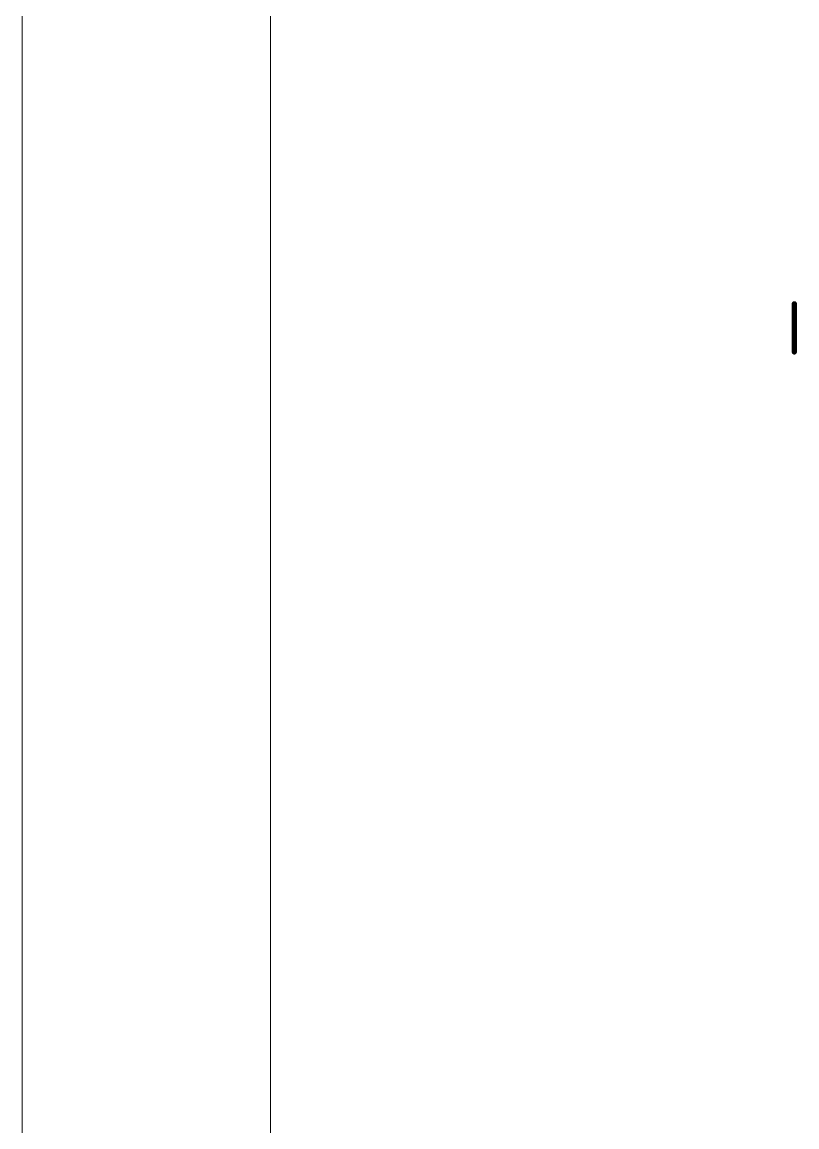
# Model space of a CAD drawing. Header units: millimetres. Extents: x 2260 to 2572, y -21 to 200.
# Drawn here: x 2259.79 to 2292.62, y 105.88 to 152.68 of the extents above; entities that cross this region are included whole.
import ezdxf

# ---------------------------------------------------------------- set-up
doc = ezdxf.new("R2010")
doc.units = ezdxf.units.MM
doc.layers.get('0').update_dxf_attribs({"lineweight": 18})
doc.layers.add('01', color=1, linetype='Continuous', lineweight=18)

# ---------------------------------------------------------------- blocks, each defined once
blk = doc.blocks.new('PAD_R1')
blk.add_lwpolyline([(0.25, 0, 0.5, 0.5, 1), (-0.25, 0, 0.5, 0.5, 1)], format="xyseb", close=True)

msp = doc.modelspace()

# ---------------------------------------------------------------- linework, layer by layer
at = {"color": 7, "linetype": 'Continuous'}
for p, q in [((2259.795, -21.483), (2259.795, 199.603)), ((2270.323, -10.955), (2270.323, 189.075))]:
    msp.add_line(p, q, dxfattribs=at)
at = {"layer": '01'}
msp.add_lwpolyline([(2292.512, 140.75, 0.22, 0.22, 0), (2292.512, 138.708, 0.22, 0.22, 0)], format="xyseb", dxfattribs=at)

# ---------------------------------------------------------------- block references
at = {"layer": '01', "xscale": 0.22, "yscale": 0.22}
for p in [(2292.512, 140.75), (2292.512, 138.708)]:
    msp.add_blockref('PAD_R1', p, dxfattribs=at)

doc.saveas('drawing.dxf')
